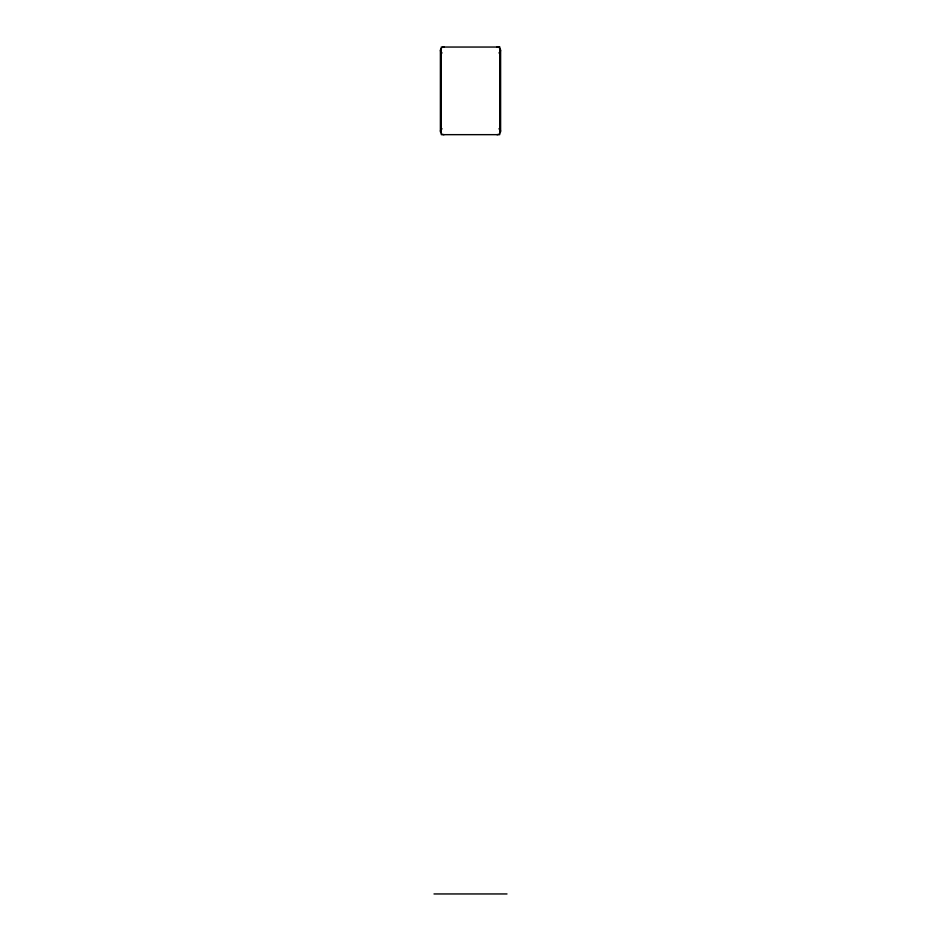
<?xml version="1.0" encoding="UTF-8"?>
<svg xmlns="http://www.w3.org/2000/svg" width="941" height="941" viewBox="0 0 941 941"><rect width="100%" height="100%" fill="white"/><g stroke="black" fill="none" stroke-linecap="round" stroke-linejoin="round"><path stroke-width="1.41" d="M440.87 132.834A3.646 3.646 0 0 1 440.388 131.011L442.011 128.694M498.989 53.014L500.612 50.696A3.646 3.646 0 0 0 500.13 48.873M434.001 893.95L506.999 893.95M498.989 128.694L500.612 131.011A3.646 3.646 0 0 1 500.13 132.834M440.87 48.873A3.646 3.646 0 0 0 440.388 50.696L442.011 53.014M500.612 50.696L500.612 131.011M440.388 50.696L440.388 131.011M444.034 134.657A3.646 3.646 0 0 1 442.211 134.175M498.789 134.175A3.646 3.646 0 0 1 496.966 134.657M442.211 47.544A3.646 3.646 0 0 1 444.034 47.05M496.966 47.05A3.646 3.646 0 0 1 498.789 47.544M499.706 47.05L441.294 47.05L441.294 134.657L499.706 134.657L499.706 47.05"/></g></svg>
